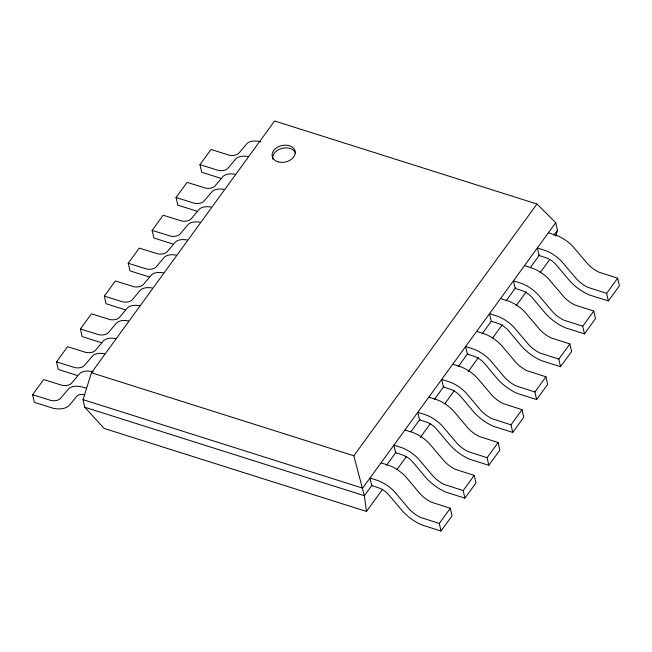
<?xml version="1.0" encoding="UTF-8"?>
<svg xmlns="http://www.w3.org/2000/svg" width="652" height="652" viewBox="0 0 652 652"><rect width="100%" height="100%" fill="white"/><g stroke="black" fill="none" stroke-linecap="round" stroke-linejoin="round"><path stroke-width="0.98" d="M555.895 236.138L557.46 230.254L555.74 222.666L536.971 204.011L274.598 120.979L91.451 372.74L83.04 399.643L84.76 407.239L104.1 428.421L366.481 511.453L382.642 489.236M84.801 394.835A13.871 7.498 36 0 0 76.846 396.204L69.797 404.721A32.217 17.408 36 0 1 53.391 408.356L34.328 402.317L32.6 394.729L43.635 379.562L62.38 385.397A21.06 11.386 36 0 0 71.394 383.409L79.756 373.506A25.029 13.529 36 0 1 93.334 371.844M77.295 375.487L58.232 369.456L56.512 361.86L67.547 346.693L86.284 352.536A21.06 11.386 36 0 0 95.306 350.54L103.668 340.637A25.029 13.529 36 0 1 115.543 338.6M101.207 342.618L82.144 336.587L80.416 328.991L91.451 313.824L110.196 319.667A21.06 11.386 36 0 0 119.21 317.671L127.572 307.768A25.029 13.529 36 0 1 139.446 305.731M125.111 309.749L106.048 303.718L104.328 296.13L115.363 280.955L134.108 286.798A21.06 11.386 36 0 0 143.122 284.802L151.484 274.899A25.029 13.529 36 0 1 163.359 272.87M149.023 276.888L129.96 270.849L128.232 263.261L139.267 248.094L158.012 253.93A21.06 11.386 36 0 0 167.026 251.933L175.388 242.039A25.029 13.529 36 0 1 187.271 240.001M172.935 244.019L153.864 237.988L152.144 230.392L163.179 215.225L181.924 221.061A21.06 11.386 36 0 0 190.938 219.072L199.3 209.17A25.029 13.529 36 0 1 211.175 207.132M196.839 211.15L177.776 205.119L176.048 197.523L187.083 182.356L205.828 188.2A21.06 11.386 36 0 0 214.85 186.203L223.212 176.301A25.029 13.529 36 0 1 235.087 174.263M220.751 178.281L201.688 172.25L199.96 164.663L210.995 149.487L229.74 155.331A21.06 11.386 36 0 0 238.754 153.334L247.116 143.432A25.029 13.529 36 0 1 260.694 141.777M366.481 511.453L364.354 495.724L353.832 455.781L536.971 204.011M555.74 222.666L362.634 488.128L83.04 399.643M372.129 485.039L364.354 495.724L84.76 407.239M386.473 465.308L396.041 452.162M410.988 431.616L419.953 419.285M434.305 399.562L443.873 386.408M458.217 366.685L467.786 353.539M482.13 333.808L491.103 321.485M506.05 300.939L515.61 287.785M530.557 267.238L539.53 254.916M553.874 235.185L557.46 230.254M397.003 469.497L406.579 456.327M420.344 437.402L430.524 423.417M444.884 403.669L454.46 390.507M468.226 371.583L478.405 357.598M492.765 337.85L502.342 324.688M516.107 305.764L526.278 291.778M540.052 272.854L549.628 259.692M439.277 523.434L420.491 517.395A21.06 11.386 36 0 1 409.097 508.943L394.599 491.804A25.029 13.529 36 0 0 378.103 480.63L369.986 478.014L371.713 485.61L378.062 487.614A13.871 7.498 36 0 1 388.902 494.958L401.216 509.611A32.217 17.408 36 0 0 421.942 524.99L441.005 531.021L439.277 523.434L450.312 508.267L431.526 502.227A21.06 11.386 36 0 1 420.132 493.776L405.634 476.636A25.029 13.529 36 0 0 389.138 465.463L381.021 462.847M463.189 490.565L444.403 484.526A21.06 11.386 36 0 1 433.009 476.074L418.502 458.935A25.029 13.529 36 0 0 402.015 447.761L393.898 445.145L395.617 452.741L401.974 454.754A13.871 7.498 36 0 1 412.806 462.089L425.128 476.742A32.217 17.408 36 0 0 445.854 492.121L464.917 498.161L463.189 490.565L474.224 475.398L455.438 469.358A21.06 11.386 36 0 1 444.045 460.907L429.538 443.767A25.029 13.529 36 0 0 413.05 432.594L404.933 429.978M487.101 457.696L468.307 451.665A21.06 11.386 36 0 1 456.922 443.205L442.415 426.066A25.029 13.529 36 0 0 425.919 414.9L417.802 412.284L419.529 419.872L425.886 421.885A13.871 7.498 36 0 1 436.718 429.22L449.032 443.873A32.217 17.408 36 0 0 469.758 459.261L488.821 465.292L487.101 457.696L498.136 442.529L479.342 436.49A21.06 11.386 36 0 1 467.957 428.038L453.45 410.899A25.029 13.529 36 0 0 436.954 399.725L428.837 397.109M511.005 424.835L492.219 418.796A21.06 11.386 36 0 1 480.826 410.344L466.319 393.205A25.029 13.529 36 0 0 449.831 382.031L441.714 379.415L443.441 387.003L449.79 389.016A13.871 7.498 36 0 1 460.622 396.359L472.944 411.013A32.217 17.408 36 0 0 493.67 426.392L512.733 432.423L511.005 424.835L522.04 409.66L503.254 403.621A21.06 11.386 36 0 1 491.861 395.169L477.354 378.03A25.029 13.529 36 0 0 460.866 366.864L452.749 364.248M534.917 391.966L516.123 385.927A21.06 11.386 36 0 1 504.738 377.475L490.231 360.336A25.029 13.529 36 0 0 473.743 349.162L465.618 346.546L467.345 354.142L473.702 356.147A13.871 7.498 36 0 1 484.534 363.49L496.848 378.144A32.217 17.408 36 0 0 517.574 393.523L536.637 399.554L534.917 391.966L545.952 376.791L527.158 370.76A21.06 11.386 36 0 1 515.773 362.308L501.266 345.169A25.029 13.529 36 0 0 484.77 333.995L476.653 331.379M558.821 359.097L540.035 353.058A21.06 11.386 36 0 1 528.642 344.606L514.143 327.467A25.029 13.529 36 0 0 497.647 316.293L489.53 313.677L491.258 321.273L497.606 323.286A13.871 7.498 36 0 1 508.446 330.621L520.761 345.275A32.217 17.408 36 0 0 541.486 360.654L560.549 366.693L558.821 359.097L569.856 343.93L551.07 337.891A21.06 11.386 36 0 1 539.677 329.439L525.17 312.3A25.029 13.529 36 0 0 508.682 301.126L500.565 298.51M582.733 326.228L563.947 320.189A21.06 11.386 36 0 1 552.554 311.737L538.047 294.598A25.029 13.529 36 0 0 521.559 283.433L513.442 280.816L515.161 288.404L521.518 290.417A13.871 7.498 36 0 1 532.35 297.752L544.664 312.406A32.217 17.408 36 0 0 565.39 327.793L584.453 333.824L582.733 326.228L593.768 311.061L574.974 305.022A21.06 11.386 36 0 1 563.589 296.57L549.082 279.431A25.029 13.529 36 0 0 532.594 268.257L524.477 265.641M606.637 293.359L587.851 287.328A21.06 11.386 36 0 1 576.458 278.869L561.959 261.737A25.029 13.529 36 0 0 545.463 250.564L537.346 247.947L539.074 255.535L545.422 257.548A13.871 7.498 36 0 1 556.262 264.891L568.577 279.537A32.217 17.408 36 0 0 589.302 294.924L608.365 300.955L606.637 293.359L617.672 278.192L598.886 272.153A21.06 11.386 36 0 1 587.493 263.701L572.994 246.562A25.029 13.529 36 0 0 556.498 235.396L548.381 232.78M441.005 531.021L452.04 515.854L450.312 508.267M464.917 498.161L475.952 482.985L474.224 475.398M488.821 465.292L499.856 450.124L498.136 442.529M512.733 432.423L523.768 417.256L522.04 409.66M536.637 399.554L547.672 384.387L545.952 376.791M560.549 366.693L571.584 351.518L569.856 343.93M584.453 333.824L595.488 318.649L593.768 311.061M608.365 300.955L619.4 285.788L617.672 278.192M199.96 164.663L218.705 170.498A21.06 11.386 36 0 0 227.719 168.501L236.081 158.607A25.029 13.529 36 0 1 247.956 156.57M176.048 197.523L194.793 203.367A21.06 11.386 36 0 0 203.815 201.37L212.177 191.468A25.029 13.529 36 0 1 224.052 189.439M152.144 230.392L170.889 236.236A21.06 11.386 36 0 0 179.903 234.239L188.265 224.337A25.029 13.529 36 0 1 200.14 222.299M128.232 263.261L146.977 269.105A21.06 11.386 36 0 0 155.991 267.108L164.361 257.206A25.029 13.529 36 0 1 176.236 255.168M104.328 296.13L123.073 301.966A21.06 11.386 36 0 0 132.087 299.977L140.449 290.075A25.029 13.529 36 0 1 152.323 288.037M80.416 328.991L99.161 334.835A21.06 11.386 36 0 0 108.175 332.838L116.537 322.936A25.029 13.529 36 0 1 128.411 320.906M91.451 372.74L353.832 455.781M56.512 361.86L75.249 367.704A21.06 11.386 36 0 0 84.271 365.707L92.633 355.805A25.029 13.529 36 0 1 104.507 353.767M86.651 388.347L82.299 387.019A25.029 13.529 36 0 0 68.721 388.673L60.359 398.576A21.06 11.386 36 0 1 51.345 400.572L32.6 394.729M272.862 159.161A11.744 8.403 -12.8 0 1 281.786 148.42A11.744 8.403 -12.8 0 1 295.495 153.049M277.866 161.761A11.744 8.403 -12.8 0 0 295.274 152.527A11.744 8.403 -12.8 0 0 277.882 147.026A11.744 8.403 -12.8 0 0 277.866 161.761"/></g></svg>
